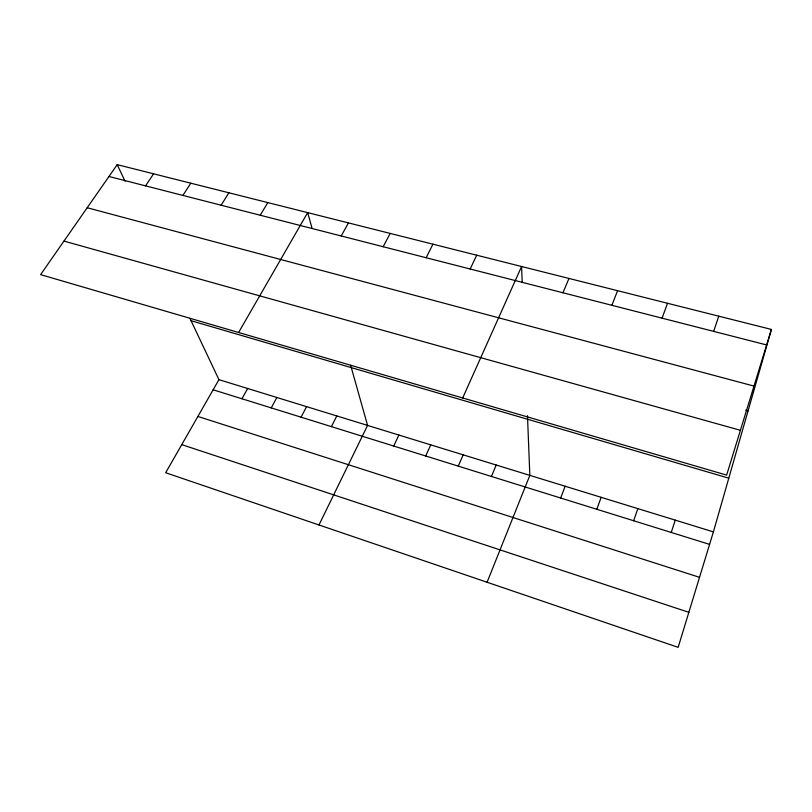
<?xml version="1.0" encoding="UTF-8"?>
<svg xmlns="http://www.w3.org/2000/svg" width="812" height="812" viewBox="0 0 812 812"><rect width="100%" height="100%" fill="white"/><g stroke="black" fill="none" stroke-linecap="round" stroke-linejoin="round"><path stroke-width="1.22" d="M189.978 318.446L218.946 379.661L165.668 472.736L678.152 647.347L713.403 531.88L771.4 329.439L117.212 164.653L40.6 274.629L726.638 475.111L771.4 329.439M671.25 532.459L675.249 520.137M713.657 331.377L718.762 316.183M633.664 520.756L637.836 508.616M596.81 509.276L601.144 497.33M662.084 318.162L667.515 303.272M560.666 498.02L565.152 486.246M611.862 305.302L617.597 290.696M487.088 582.255L529.84 475.375L527.475 415.642M491.422 476.461L496.203 465.022M562.949 292.767L568.968 278.445M458.262 466.129L463.175 454.852M462.678 397.971L521.578 266.509L522.207 282.596M425.691 455.989L430.736 444.864M393.708 446.032L398.875 435.049M470.168 269.005L476.705 255.212M318.984 524.968L367.572 425.417L350.642 365.288M426.148 257.729L432.928 244.179M331.408 426.635L336.807 415.947M301.079 417.185L306.581 406.639M383.173 246.726L390.176 233.409M271.259 407.898L276.872 397.494M341.223 235.977L348.439 222.894M241.956 398.773L247.66 388.501M238.606 332.494L307.667 212.622L312.031 228.152M260.226 215.231L267.828 202.594M221.118 205.213L228.893 192.779M182.893 195.418L190.83 183.197M145.521 185.846L153.61 173.819M108.97 176.488L766.64 344.948M87.188 207.74L753.993 386.096M745.69 410.131L748.096 410.791M63.965 241.093L740.402 430.309M191.053 320.699L728.79 478.177M218.946 379.661L713.403 531.88M213.14 389.801L709.587 544.395M197.895 416.444L699.528 577.332M181.756 444.631L688.84 612.319M117.212 164.653L125.058 181.228"/></g></svg>
